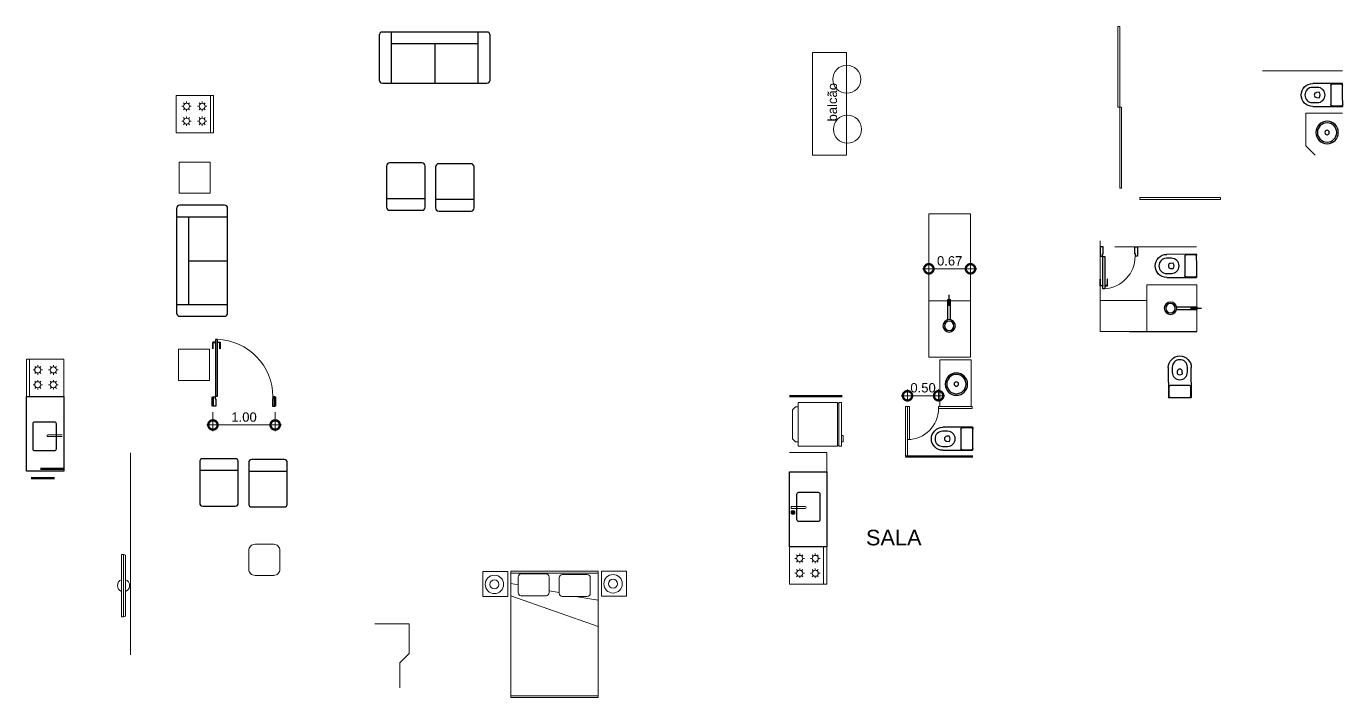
# Model space of a CAD drawing. Header units: millimetres. Extents: x -57 to 56, y 2 to 85.
# Drawn here: x -26.54 to -5.4, y 24.97 to 35.75 of the extents above; entities that cross this region are included whole.
import ezdxf

# ---------------------------------------------------------------- set-up
doc = ezdxf.new("R2010")
doc.units = ezdxf.units.MM
doc.header["$LTSCALE"] = 0.5
doc.header["$PDMODE"] = 3
doc.linetypes.add('HIDDEN2', pattern=[4.7625, 3.175, -1.5875])
for name, color, linetype, lineweight in [('A-TRACEJADO', 251, 'HIDDEN2', 18), ('Alvenaria-alta', 5, 'Continuous', 50), ('ARQ  esquadrias', 2, 'Continuous', 20), ('ARQ - Linha-nivel', 1, 'Continuous', 18), ('ARQ cota externa', 1, 'Continuous', 15), ('ARQ Esquadrias 1', 1, 'Continuous', 13), ('ARQ Mobiliario', 34, 'Continuous', 13), ('ARQ PAREDES', 7, 'Continuous', 53), ('ARQ PISO', 254, 'Continuous', 15), ('ARQ TEXTO 01', 250, 'Continuous', 18), ('ARQ VISTA 1', 1, 'Continuous', 15)]:
    doc.layers.add(name, color=color, linetype=linetype, lineweight=lineweight)
for name, color, linetype in [('ARQ escada', 2, 'Continuous'), ('ARQ TEXTO 02', 3, 'Continuous'), ('BANHO', 2, 'Continuous'), ('DETALHE', 2, 'Continuous'), ('PENA1', 1, 'Continuous')]:
    doc.layers.add(name, color=color, linetype=linetype)
doc.styles.add('arial 015', font='arial.ttf', dxfattribs={"height": 0.15})
doc.styles.add('ARIAL 15', font='arial.ttf', dxfattribs={"height": 0.15})
doc.styles.add('ARIAL 25', font='arial.ttf', dxfattribs={"height": 0.25})
doc.dimstyles.new('cota externa', dxfattribs={"dimtxt": 0.15, "dimasz": 0.3, "dimexe": 0.1, "dimexo": 0.1, "dimgap": 0.05, "dimtad": 1, "dimzin": 1, "dimdsep": 46, "dimtxsty": 'arial 015', "dimblk": 'DOTSMALL', "dimcen": 0, "dimdle": 0.1, "dimclrd": 256, "dimclre": 256, "dimclrt": 256, "dimaunit": 1, "dimadec": 3, "dimazin": 0, "dimtfac": 1, "dimtmove": 1, "dimatfit": 3, "dimfxl": 1, "dimlwd": -1, "dimlwe": -1, "dimarcsym": 0})

# ---------------------------------------------------------------- blocks, each defined once
blk = doc.blocks.new('P90')
at = {"layer": 'A-TRACEJADO'}
blk.add_arc((-0.034, 0.14), 0.931, 92.3196, 179.4102, dxfattribs=at)
at = {"layer": 'ARQ PAREDES'}
for p, q in [((-1, 0), (-1, 0.15)), ((0, 0), (0, 0.15))]:
    blk.add_line(p, q, dxfattribs=at)
at = {"layer": 'DETALHE', "color": 2}
blk.add_lwpolyline([(-0.072, 1.07), (-0.041, 1.07), (-0.041, 0.156), (-0.072, 0.156), (-0.072, 1.07)], dxfattribs=at)
at = {"layer": 'DETALHE', "color": 1}
for points in [[(-0.072, 1.026), (-0.117, 1.026), (-0.117, 0.918), (-0.113, 0.918), (-0.113, 1.018), (-0.072, 1.018)], [(-0.042, 1.026), (0.003, 1.026), (0.003, 0.918), (-0.001, 0.918), (-0.001, 1.018), (-0.042, 1.018)]]:
    blk.add_lwpolyline(points, close=True, dxfattribs=at)
at = {"layer": 'DETALHE', "color": 2}
for points in [[(-1, 0.15), (-0.965, 0.15), (-0.965, 0.115), (-0.955, 0.115), (-0.955, 0), (-1, 0)], [(0, 0.15), (-0.035, 0.15), (-0.035, 0.115), (-0.045, 0.115), (-0.045, 0), (0, 0)]]:
    blk.add_lwpolyline(points, close=True, dxfattribs=at)
blk.add_circle((-0.038, 0.153), 0.00326, dxfattribs=at)
blk = doc.blocks.new('fogao4')
at = {"layer": 'ARQ VISTA 1'}
for p, q in [((0.127, -0.166), (0.099, -0.166)), ((0.138, -0.135), (0.117, -0.117)), ((0.138, -0.197), (0.117, -0.215)), ((0.175, -0.117), (0.175, -0.09)), ((0.234, -0.117), (0.213, -0.135)), ((0.234, -0.215), (0.213, -0.197)), ((0.252, -0.166), (0.224, -0.166)), ((0.364, -0.166), (0.337, -0.166)), ((0.376, -0.135), (0.354, -0.117)), ((0.376, -0.197), (0.354, -0.215)), ((0.413, -0.117), (0.413, -0.09)), ((0.472, -0.117), (0.451, -0.135)), ((0.472, -0.215), (0.451, -0.197)), ((0.49, -0.166), (0.462, -0.166)), ((0.127, -0.417), (0.099, -0.417)), ((0.138, -0.385), (0.117, -0.368)), ((0.175, -0.243), (0.175, -0.215)), ((0.175, -0.368), (0.175, -0.34)), ((0.234, -0.368), (0.213, -0.385)), ((0.252, -0.417), (0.224, -0.417)), ((0.364, -0.417), (0.337, -0.417)), ((0.376, -0.385), (0.354, -0.368)), ((0.413, -0.243), (0.413, -0.215)), ((0.413, -0.368), (0.413, -0.34)), ((0.472, -0.368), (0.451, -0.385)), ((0.49, -0.417), (0.462, -0.417)), ((0.6, -0.55), (0, -0.55)), ((0.138, -0.448), (0.117, -0.465)), ((0.175, -0.493), (0.175, -0.465)), ((0.234, -0.465), (0.213, -0.448)), ((0.376, -0.448), (0.354, -0.465)), ((0.413, -0.493), (0.413, -0.465)), ((0.472, -0.465), (0.451, -0.448))]:
    blk.add_line(p, q, dxfattribs=at)
blk.add_lwpolyline([(0, -0.6), (0.6, -0.6), (0.6, 0), (0, 0)], close=True, dxfattribs=at)
for centre in [(0.175, -0.166), (0.413, -0.166), (0.175, -0.417), (0.413, -0.417)]:
    blk.add_circle(centre, 0.0487, dxfattribs=at)
blk = doc.blocks.new('sofaVan2')
at = {"layer": 'PENA1'}
for p, q in [((0.14, 0), (0.14, -0.82)), ((1.54, -0.82), (1.54, 0)), ((1.54, -0.19), (0.14, -0.19)), ((0.84, -0.19), (0.84, -0.82))]:
    blk.add_line(p, q, dxfattribs=at)
blk.add_lwpolyline([(1.68, 0), (0, 0, 0.414214), (-0.05, -0.05), (-0.05, -0.77, 0.414214), (0, -0.82), (1.68, -0.82, 0.414214), (1.73, -0.77), (1.73, -0.05, 0.414214)], format="xyb", close=True, dxfattribs=at)
blk = doc.blocks.new('cama casal')
at = {"layer": 'ARQ Mobiliario'}
for p, q in [((0, 0), (0, -1.4)), ((2.03, 0), (0, 0)), ((0.03, 0), (0.03, -1.4)), ((1.635, 0), (1.14, -1.4)), ((1.831, 0), (1.812, -0.114)), ((2, -1.4), (2, 0)), ((2.03, -1.4), (2.03, 0)), ((1.635, -0.564), (1.635, -0.164)), ((1.935, -0.114), (1.685, -0.114)), ((1.985, -0.564), (1.985, -0.164)), ((1.685, -0.614), (1.935, -0.614)), ((1.713, -0.614), (1.686, -0.774)), ((1.626, -1.224), (1.626, -0.824)), ((1.926, -0.774), (1.676, -0.774)), ((1.976, -1.224), (1.976, -0.824)), ((1.626, -1.038), (1.566, -1.4)), ((0, -1.4), (2.03, -1.4)), ((1.676, -1.274), (1.926, -1.274))]:
    blk.add_line(p, q, dxfattribs=at)
for centre, start, end in [((1.685, -0.164), 90, 180), ((1.935, -0.164), 0, 90), ((1.685, -0.564), 180, 270), ((1.935, -0.564), 270, 0), ((1.676, -0.824), 90, 180), ((1.926, -0.824), 0, 90), ((1.676, -1.224), 180, 270), ((1.926, -1.224), 270, 0)]:
    blk.add_arc(centre, 0.05, start, end, dxfattribs=at)
blk = doc.blocks.new('sofaVan1')
at = {"layer": 'PENA1'}
blk.add_line((-0.19, 0.05), (-0.19, -0.57), dxfattribs=at)
blk.add_lwpolyline([(-0.76, -0.52), (-0.76, 0, -0.414214), (-0.71, 0.05), (-0.05, 0.05, -0.414214), (0, 0), (0, -0.52, -0.414214), (-0.05, -0.57), (-0.71, -0.57, -0.414214)], format="xyb", close=True, dxfattribs=at)
blk = doc.blocks.new('TV')
at = {"layer": 'ARQ Mobiliario'}
for p, q in [((-0.5, 0), (0.5, 0)), ((0.5, 0), (0.5, -0.03, -0.01)), ((0.5, 0), (0.5, -0.03)), ((-0.5, -0.03, -0.01), (-0.5, 0)), ((-0.5, 0), (-0.5, -0.03)), ((-0.49, -0.06, -0.01), (-0.5, -0.03, -0.01)), ((-0.5, -0.03, -0.01), (-0.49, -0.06, -0.01)), ((0.5, -0.03, -0.01), (0.49, -0.06, -0.01)), ((0.5, -0.03, -0.01), (0.49, -0.06, -0.01))]:
    blk.add_line(p, q, dxfattribs=at)
at = {"layer": 'ARQ Mobiliario', "extrusion": (-0.000487331, 1, 0)}
for p, q in [((-0.5, -0.03), (-0.5, -0.03, -0.01)), ((0.5, -0.03), (0.5, -0.03, -0.01))]:
    blk.add_line(p, q, dxfattribs=at)
at = {"layer": 'ARQ Mobiliario'}
for start, end in [(17.741, 162.3149), (197.741, 342.3149)]:
    blk.add_arc((0, -0.03, -0.01), 0.0986, start, end, dxfattribs=at)
blk.add_3dface([(0.49, -0.06, -0.01), (-0.49, -0.06, -0.01), (-0.5, -0.03, -0.01), (0.5, -0.03, -0.01)], dxfattribs=at)
blk = doc.blocks.new('geladeira 70x70')
at = {"layer": 'ARQ Mobiliario'}
for p, q in [((-0.79, 0.2825), (-0.79, 0.35)), ((-0.79, 0.35), (-0.7425, 0.35)), ((-0.79, 0.2825), (-0.79, 0.1775)), ((-0.7425, 0.34), (-0.7425, -0.34)), ((-0.7425, 0.34), (-0.7225, 0.34)), ((-0.7225, 0.35), (-0.09, 0.35)), ((-0.7225, -0.34), (-0.7225, 0.34)), ((-0.09, 0.35), (-0.09, 0.2825)), ((-0.05, 0.2825), (-0.09, 0.2825)), ((-0.05, 0.2825), (0, 0.2325)), ((0, -0.2325), (0, 0.2325)), ((-0.79, -0.35), (-0.79, 0.1775)), ((-0.7425, -0.35), (-0.79, -0.35)), ((-0.7225, -0.34), (-0.7425, -0.34)), ((-0.09, -0.35), (-0.7225, -0.35)), ((-0.09, -0.2825), (-0.05, -0.2825)), ((0, -0.2325), (-0.05, -0.2825))]:
    blk.add_line(p, q, dxfattribs=at)
for points in [[(-0.79, 0.2825), (-0.8125, 0.2825), (-0.8125, 0.1775), (-0.79, 0.1775)], [(-0.7425, 0.35), (-0.7425, 0.34)], [(-0.7225, 0.35), (-0.7225, 0.34)], [(-0.09, 0.2825), (-0.09, -0.2825)], [(-0.7425, -0.34), (-0.7425, -0.35)], [(-0.7225, -0.34), (-0.7225, -0.35)], [(-0.09, -0.2825), (-0.09, -0.35)]]:
    blk.add_lwpolyline(points, dxfattribs=at)
blk = doc.blocks.new('DVCAP02')
for p, q in [((-185, -496), (-185, -19)), ((-182, -15), (-173, -15)), ((-175, -185), (-175, -35)), ((-173, -15), (0, -15)), ((0, -205), (-155, -205)), ((0, -15), (173, -15)), ((155, -205), (0, -205)), ((173, -15), (182, -15)), ((175, -35), (175, -185)), ((185, -19), (185, -496))]:
    blk.add_line(p, q)
for points in [[(0, -621, -0.418544), (-122, -500), (-122, -421, -0.411864), (0, -298, -0.411864), (122, -421), (122, -500, -0.418544)], [(0, -470, -0.428571), (-40, -433), (-43, -393, -0.16754), (0, -378, -0.16754), (43, -393), (40, -433, -0.428571)]]:
    blk.add_lwpolyline(points, format="xyb", close=True)
for centre, radius, start, end in [((-181, -19), 4.22, 102.6383, 184.4639), ((-156, -34), 19.3, 87.8375, 182.1625), ((-156, -186), 19.2, 177.632, 272.368), ((156, -34), 19.3, 357.8375, 92.1625), ((156, -186), 19.2, 267.632, 2.368), ((181, -19), 4.22, 4.4639, 77.3617), ((0, -495), 185, 180.311, 269.9996), ((0, -495), 185, 270.0004, 359.689)]:
    blk.add_arc(centre, radius, start, end)
blk = doc.blocks.new('CHUV-S')
at = {"layer": 'BANHO'}
for p, q in [((-0.1, -1.62), (-0.1, 0)), ((-0.1, -1.62), (-0.1, 0)), ((-0.1, -1.62), (-0.1, 0)), ((0.1, 0), (-0.1, 0)), ((0.1, -1.62), (0.1, 0))]:
    blk.add_line(p, q, dxfattribs=at)
at = {"layer": 'BANHO', "color": 155}
blk.add_line((0, -0.5), (0, 0.38), dxfattribs=at)
at = {"layer": 'BANHO'}
blk.add_circle((0, -2.11), 0.5, dxfattribs=at)
at = {"layer": 'BANHO', "color": 155}
blk.add_circle((0, -2.11), 0.375, dxfattribs=at)
blk = doc.blocks.new('DCUNP02')
for radius in [180, 155, 35.5]:
    blk.add_circle((0, -265), radius)
blk = doc.blocks.new('P60E')
at = {"layer": 'A-TRACEJADO'}
blk.add_arc((0.035, 0.15), 0.525, 0, 85.9337, dxfattribs=at)
at = {"layer": 'DETALHE', "color": 2}
for p, q in [((0.041, 0.673), (0.041, 0.153)), ((0.072, 0.673), (0.041, 0.673)), ((0.072, 0.153), (0.072, 0.673)), ((0.041, 0.153), (0.072, 0.153))]:
    blk.add_line(p, q, dxfattribs=at)
at = {"layer": 'DETALHE', "color": 1}
for points in [[(0.041, 0.627), (-0.003, 0.627), (-0.003, 0.519), (0, 0.519), (0, 0.619), (0.041, 0.619)], [(0.072, 0.627), (0.116, 0.627), (0.116, 0.519), (0.113, 0.519), (0.113, 0.619), (0.072, 0.619)]]:
    blk.add_lwpolyline(points, close=True, dxfattribs=at)
at = {"layer": 'DETALHE', "color": 2}
for points in [[(0, 0.15), (0.035, 0.15), (0.035, 0.115), (0.045, 0.115), (0.045, 0), (0, 0)], [(0.6, 0.15), (0.565, 0.15), (0.565, 0.115), (0.555, 0.115), (0.555, 0), (0.6, 0)]]:
    blk.add_lwpolyline(points, close=True, dxfattribs=at)
blk.add_circle((0.038, 0.15), 0.00326, dxfattribs=at)
blk = doc.blocks.new('_DotSmall')
at = {"color": 0, "linetype": 'ByBlock', "lineweight": 0, "const_width": 0.5}
blk.add_lwpolyline([(-0.0625, 0, 1), (0.0625, 0, 1)], format="xyb", close=True, dxfattribs=at)
blk = doc.blocks.new('*D18')
at = {"layer": 'ARQ - Linha-nivel', "transparency": 16777216}
for p, q in [((-23.545, 29.553), (-23.545, 29.249)), ((-22.545, 29.553), (-22.545, 29.249)), ((-23.645, 29.349), (-22.445, 29.349))]:
    blk.add_line(p, q, dxfattribs=at)
at = {"layer": 'DEFPOINTS', "color": 0, "transparency": 16777216}
for p in [(-23.545, 29.653), (-22.545, 29.653), (-22.545, 29.349)]:
    blk.add_point(p, dxfattribs=at)
at = {"layer": 'ARQ - Linha-nivel', "transparency": 16777216, "xscale": 0.3, "yscale": 0.3, "zscale": 0.3, "rotation": 180}
blk.add_blockref('_DotSmall', (-23.545, 29.349), dxfattribs=at)
at = {"layer": 'ARQ - Linha-nivel', "transparency": 16777216, "xscale": 0.3, "yscale": 0.3, "zscale": 0.3}
blk.add_blockref('_DotSmall', (-22.545, 29.349), dxfattribs=at)
at = {"layer": 'ARQ - Linha-nivel', "transparency": 16777216, "insert": (-23.045, 29.475), "char_height": 0.15, "attachment_point": 5, "style": 'arial 015'}
blk.add_mtext('1.00', dxfattribs=at)
blk = doc.blocks.new('*D53')
at = {"layer": 'ARQ cota externa', "transparency": 16777216}
for p, q in [((-12.045, 31.439), (-12.045, 31.955)), ((-11.376, 31.439), (-11.376, 31.955)), ((-12.145, 31.855), (-11.276, 31.855))]:
    blk.add_line(p, q, dxfattribs=at)
at = {"layer": 'DEFPOINTS', "color": 0, "transparency": 16777216}
for p in [(-11.376, 31.855), (-12.045, 31.339), (-11.376, 31.339)]:
    blk.add_point(p, dxfattribs=at)
at = {"layer": 'ARQ cota externa', "transparency": 16777216, "xscale": 0.3, "yscale": 0.3, "zscale": 0.3, "rotation": 180}
blk.add_blockref('_DotSmall', (-12.045, 31.855), dxfattribs=at)
at = {"layer": 'ARQ cota externa', "transparency": 16777216, "xscale": 0.3, "yscale": 0.3, "zscale": 0.3}
blk.add_blockref('_DotSmall', (-11.376, 31.855), dxfattribs=at)
at = {"layer": 'ARQ cota externa', "transparency": 16777216, "insert": (-11.71, 31.982), "char_height": 0.15, "attachment_point": 5, "style": 'arial 015'}
blk.add_mtext('0.67', dxfattribs=at)
blk = doc.blocks.new('*D54')
at = {"layer": 'ARQ cota externa', "transparency": 16777216}
for p, q in [((-12.488, 29.818), (-11.788, 29.818)), ((-12.388, 29.745), (-12.388, 29.918)), ((-11.888, 29.745), (-11.888, 29.918))]:
    blk.add_line(p, q, dxfattribs=at)
at = {"layer": 'DEFPOINTS', "color": 0, "transparency": 16777216}
for p in [(-11.888, 29.818), (-12.388, 29.645), (-11.888, 29.645)]:
    blk.add_point(p, dxfattribs=at)
at = {"layer": 'ARQ cota externa', "transparency": 16777216, "xscale": 0.3, "yscale": 0.3, "zscale": 0.3, "rotation": 180}
blk.add_blockref('_DotSmall', (-12.388, 29.818), dxfattribs=at)
at = {"layer": 'ARQ cota externa', "transparency": 16777216, "xscale": 0.3, "yscale": 0.3, "zscale": 0.3}
blk.add_blockref('_DotSmall', (-11.888, 29.818), dxfattribs=at)
at = {"layer": 'ARQ cota externa', "transparency": 16777216, "insert": (-12.138, 29.945), "char_height": 0.15, "attachment_point": 5, "style": 'arial 015'}
blk.add_mtext('0.50', dxfattribs=at)

msp = doc.modelspace()

# ---------------------------------------------------------------- linework, layer by layer
at = {"layer": 'Alvenaria-alta'}
for p, q in [((-13.436, 29.809), (-14.286, 29.809)), ((-11.339, 28.845), (-12.418, 28.845)), ((-25.942, 28.644), (-26.312, 28.644)), ((-26.092, 28.494), (-26.462, 28.494))]:
    msp.add_line(p, q, dxfattribs=at)
at = {"layer": 'ARQ  esquadrias'}
msp.add_lwpolyline([(-13.916, 35.328), (-13.916, 33.678), (-13.366, 33.678), (-13.366, 35.328)], close=True, dxfattribs=at)
at = {"layer": 'ARQ escada'}
msp.add_line((-8.822, 30.848), (-7.742, 30.848), dxfattribs=at)
at = {"layer": 'ARQ Esquadrias 1'}
msp.add_line((-5.398, 35.03), (-6.688, 35.03), dxfattribs=at)
msp.add_lwpolyline([(-12.045, 31.339), (-11.376, 31.339), (-11.376, 32.739), (-12.045, 32.739)], close=True, dxfattribs=at)
at = {"layer": 'ARQ Mobiliario'}
for p, q in [((-5.988, 34.355), (-5.988, 33.83)), ((-5.988, 34.355), (-5.398, 34.355)), ((-5.988, 33.83), (-5.838, 33.68)), ((-9.292, 30.848), (-9.292, 32.305)), ((-7.747, 32.208), (-9.055, 32.208)), ((-8.492, 30.848), (-9.292, 30.848)), ((-24.869, 28.902), (-24.869, 25.662)), ((-13.686, 28.909), (-14.286, 28.909)), ((-13.686, 28.445), (-13.686, 28.909)), ((-18.807, 26.995), (-19.207, 26.995)), ((-19.207, 26.995), (-19.207, 26.595)), ((-18.807, 26.595), (-18.807, 26.995)), ((-16.902, 27.004), (-17.302, 27.004)), ((-17.302, 27.004), (-17.302, 26.604)), ((-16.902, 26.604), (-16.902, 27.004)), ((-19.207, 26.595), (-18.807, 26.595)), ((-17.302, 26.604), (-16.902, 26.604)), ((-20.392, 26.157), (-20.942, 26.157)), ((-20.392, 26.157), (-20.392, 25.682)), ((-20.392, 25.682), (-20.542, 25.532)), ((-20.542, 25.132), (-20.542, 25.532))]:
    msp.add_line(p, q, dxfattribs=at)
for points in [[(-9.009, 34.448), (-8.979, 34.448), (-8.979, 35.746), (-9.009, 35.746)], [(-8.979, 33.15), (-8.949, 33.15), (-8.949, 34.448), (-8.979, 34.448)], [(-24.089, 33.067), (-24.089, 33.567), (-23.589, 33.567), (-23.589, 33.067)], [(-8.658, 33), (-8.658, 32.97), (-7.36, 32.97), (-7.36, 33)], [(-8.542, 31.598), (-8.542, 30.848), (-7.742, 30.848), (-7.742, 31.598)], [(-12.045, 31.339), (-12.045, 30.439), (-11.376, 30.439), (-11.376, 31.339)], [(-8.542, 31.348), (-8.542, 30.848), (-9.292, 30.848), (-9.292, 31.348)], [(-24.098, 30.065), (-24.098, 30.565), (-23.598, 30.565), (-23.598, 30.065)], [(-11.367, 29.645), (-11.867, 29.645), (-11.867, 30.395), (-11.367, 30.395)], [(-12.418, 28.845), (-12.388, 28.845), (-12.388, 29.645), (-12.418, 29.645)], [(-12.388, 29.115), (-12.358, 29.115), (-12.358, 29.645), (-12.388, 29.645)], [(-11.888, 29.645), (-11.888, 29.615), (-11.347, 29.615), (-11.347, 29.645)]]:
    msp.add_lwpolyline(points, close=True, dxfattribs=at)
msp.add_lwpolyline([(-22.969, 27.035), (-22.969, 27.335, -0.414214), (-22.869, 27.435), (-22.569, 27.435, -0.414214), (-22.469, 27.335), (-22.469, 27.035, -0.414214), (-22.569, 26.935), (-22.869, 26.935, -0.414214)], format="xyb", close=True, dxfattribs=at)
for centre, radius in [((-13.363, 34.897), 0.225), ((-13.352, 34.095), 0.225), ((-19.023, 26.791), 0.148), ((-19.023, 26.791), 0.0723), ((-17.118, 26.8), 0.148), ((-17.118, 26.8), 0.0723)]:
    msp.add_circle(centre, radius, dxfattribs=at)
msp.add_arc((-12.388, 29.615), 0.5, 270, 0, dxfattribs=at)
at = {"layer": 'ARQ VISTA 1'}
for p, q in [((-26.195, 29.192), (-25.969, 29.192)), ((-26.195, 29.162), (-25.969, 29.162)), ((-14.258, 28.01), (-14.258, 28.04)), ((-14.033, 28.04), (-14.258, 28.04)), ((-14.033, 28.01), (-14.258, 28.01)), ((-14.254, 27.972), (-14.2, 27.918)), ((-14.253, 27.917), (-14.196, 27.973))]:
    msp.add_line(p, q, dxfattribs=at)
for radius in [0.0308, 0.0217]:
    msp.add_circle((-14.226, 27.944), radius, dxfattribs=at)
for centre, start, end in [((-26.195, 29.177), 90, 270), ((-14.033, 28.025), 270, 90)]:
    msp.add_arc(centre, 0.015, start, end, dxfattribs=at)
at = {"layer": 'PENA1'}
for points in [[(-25.942, 29.807), (-25.942, 28.607), (-26.542, 28.607), (-26.542, 29.807), (-25.942, 29.807)], [(-14.286, 27.395), (-14.286, 28.595), (-13.686, 28.595), (-13.686, 27.395), (-14.286, 27.395)]]:
    msp.add_lwpolyline(points, dxfattribs=at)
for points in [[(-26.434, 28.962), (-26.434, 29.372, -0.414214), (-26.404, 29.402), (-26.094, 29.402, -0.414214), (-26.064, 29.372), (-26.064, 28.962, -0.414214), (-26.094, 28.932), (-26.404, 28.932, -0.414214)], [(-13.794, 28.24), (-13.794, 27.83, -0.414214), (-13.824, 27.8), (-14.134, 27.8, -0.414214), (-14.164, 27.83), (-14.164, 28.24, -0.414214), (-14.134, 28.27), (-13.824, 28.27, -0.414214)]]:
    msp.add_lwpolyline(points, format="xyb", close=True, dxfattribs=at)

# ---------------------------------------------------------------- block references
at = {"layer": 'ARQ Esquadrias 1', "xscale": -1, "rotation": 180}
msp.add_blockref('P60E', (-9.292, 32.208), dxfattribs=at)
at = {"layer": 'ARQ Mobiliario'}
msp.add_blockref('sofaVan2', (-20.823, 35.654), dxfattribs=at)
at = {"layer": 'ARQ Mobiliario', "xscale": -1}
for name, p, rotation in [('fogao4', (-24.135, 34.638), 90), ('sofaVan1', (-20.706, 32.794), 90), ('sofaVan1', (-19.918, 32.781), 90), ('sofaVan1', (-23.187, 28.807), 270), ('sofaVan1', (-22.4, 28.794), 270)]:
    msp.add_blockref(name, p, dxfattribs=dict(at, rotation=rotation))
at = {"layer": 'ARQ Mobiliario'}
for name, p, rotation in [('sofaVan2', (-24.129, 31.144), 90.00000000000001), ('fogao4', (-25.942, 30.407), 270), ('geladeira 70x70', (-14.236, 29.359), 180), ('fogao4', (-14.286, 26.795), 90.00000000000001), ('TV', (-25.011, 26.771, 0.01), 90.00000000000001), ('cama casal', (-18.757, 24.973), 90)]:
    msp.add_blockref(name, p, dxfattribs=dict(at, rotation=rotation))
at = {"layer": 'ARQ PISO', "xscale": -1}
msp.add_blockref('P90', (-23.545, 29.653), dxfattribs=at)
at = {"layer": 'PENA1'}
for name, p, xscale, yscale, zscale, rotation in [('DVCAP02', (-5.383, 34.645), -0.001, 0.001, 0.001, 270.0932557724339), ('DCUNP02', (-5.383, 34.043), -0.001, 0.001, 0.001, 270), ('DVCAP02', (-7.728, 31.903), -0.001, 0.001, 0.001, 270.0932557724339), ('CHUV-S', (-11.719, 31.362), -0.2, 0.2, 0.2, 0.09325577243384231), ('CHUV-S', (-7.742, 31.223), -0.2, 0.2, 0.2, 270.0932557724339), ('DVCAP02', (-8.013, 29.776), -0.001, 0.001, 0.001, 180.0932557724339), ('DCUNP02', (-11.338, 30.005), -0.001, 0.001, 0.001, 270), ('DVCAP02', (-11.324, 29.128), -0.001, 0.001, 0.001, 270.0932557724339)]:
    msp.add_blockref(name, p, dxfattribs=dict(at, xscale=xscale, yscale=yscale, zscale=zscale, rotation=rotation))

# ---------------------------------------------------------------- texts
at = {"layer": 'ARQ TEXTO 01', "style": 'ARIAL 15'}
msp.add_text('balcão', height=0.15, rotation=90, dxfattribs=at).set_placement((-13.52, 34.22))
at = {"layer": 'ARQ TEXTO 02', "style": 'ARIAL 25'}
msp.add_text('SALA', height=0.25, dxfattribs=at).set_placement((-13.055, 27.417))

# ---------------------------------------------------------------- dimensions: what is measured, and where the dimension line sits
at = {"layer": 'ARQ - Linha-nivel'}
dim = msp.add_linear_dim(base=(-22.545, 29.349), p1=(-23.545, 29.653), p2=(-22.545, 29.653), dimstyle='cota externa', dxfattribs=at)
dim.commit()
dim.dimension.update_dxf_attribs({"geometry": '*D18', "text_midpoint": (-23.045, 29.475)})
at = {"layer": 'ARQ cota externa'}
for base, p1, p2, picture, middle in [((-11.376, 31.855), (-12.045, 31.339), (-11.376, 31.339), '*D53', (-11.71, 31.982)), ((-11.888, 29.818), (-12.388, 29.645), (-11.888, 29.645), '*D54', (-12.138, 29.945))]:
    dim = msp.add_linear_dim(base=base, p1=p1, p2=p2, dimstyle='cota externa', dxfattribs=at)
    dim.commit()
    dim.dimension.update_dxf_attribs({"geometry": picture, "text_midpoint": middle})

doc.saveas('drawing.dxf')
